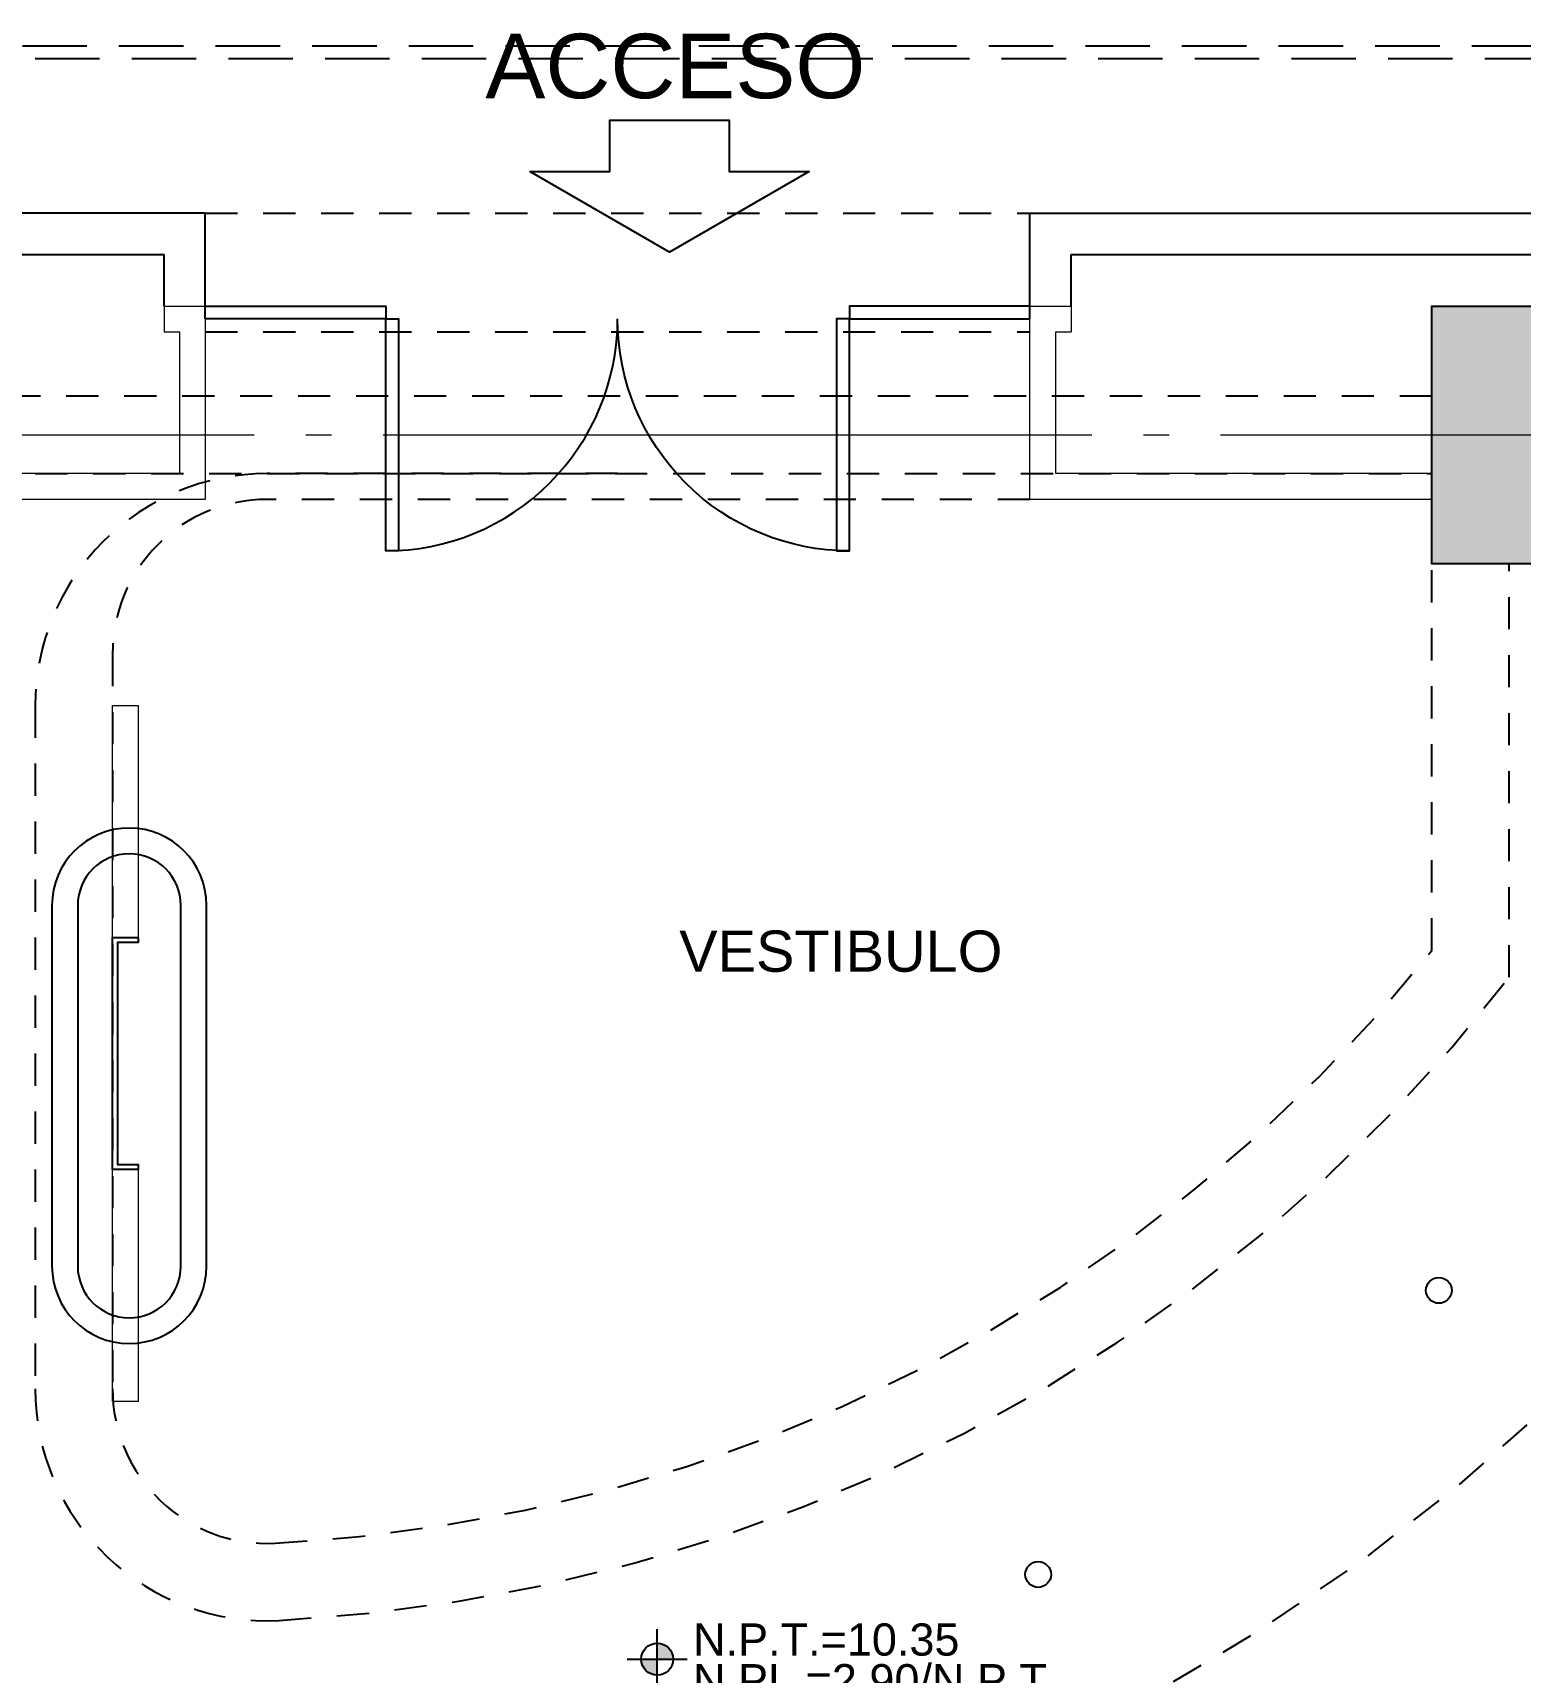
# Model space of a CAD drawing. Header units: metres. Extents: x -22.5 to 67.5, y 0 to 64.7.
# Drawn here: x 22.88 to 28.65, y 49.48 to 55.84 of the extents above; entities that cross this region are included whole.
import ezdxf

# ---------------------------------------------------------------- set-up
doc = ezdxf.new("R2010")
doc.units = ezdxf.units.M
for name, pattern in [('EJES630', [6.3, 5.5, -0.4, 0, -0.4]), ('XREF PB NEURO-ONCOLOGIA$0$CONJUNTO TLAHUAC$0$HIDDEN2', [0.1875, 0.125, -0.0625]), ('XREF PB NEURO-ONCOLOGIA$0$DASHED2', [0.375, 0.25, -0.125]), ('XREF PB NEURO-ONCOLOGIA$0$HIDDEN2', [0.1875, 0.125, -0.0625])]:
    doc.linetypes.add(name, pattern=pattern)
for name, color, linetype, lineweight in [('EJES', 11, 'EJES630', 0), ('XREF PB NEURO-ONCOLOGIA$0$MAMPARA MADERA', 24, 'Continuous', 13), ('XREF PB NEURO-ONCOLOGIA$0$MUROS DE TABLAROCA', 150, 'Continuous', 13)]:
    doc.layers.add(name, color=color, linetype=linetype, lineweight=lineweight)
for name, color, linetype in [('NIVELES', 9, 'Continuous'), ('TEXTO', 7, 'Continuous'), ('XREF PB NEURO-ONCOLOGIA$0$-CG-M-WALL', 7, 'Continuous'), ('XREF PB NEURO-ONCOLOGIA$0$CANCELES', 1, 'Continuous'), ('XREF PB NEURO-ONCOLOGIA$0$COLUMNAS', 6, 'Continuous'), ('XREF PB NEURO-ONCOLOGIA$0$CONTRAVENTEOS', 6, 'XREF PB NEURO-ONCOLOGIA$0$HIDDEN2'), ('XREF PB NEURO-ONCOLOGIA$0$LAMINA MULTIPERFORADA', 9, 'Continuous'), ('XREF PB NEURO-ONCOLOGIA$0$LAMPARAS 1', 112, 'Continuous'), ('XREF PB NEURO-ONCOLOGIA$0$Mobiliario Fijo', 40, 'Continuous'), ('XREF PB NEURO-ONCOLOGIA$0$NOVIDESA', 11, 'Continuous'), ('XREF PB NEURO-ONCOLOGIA$0$PROYECCIÓN', 8, 'XREF PB NEURO-ONCOLOGIA$0$CONJUNTO TLAHUAC$0$HIDDEN2'), ('XREF PB NEURO-ONCOLOGIA$0$VIDRIO', 145, 'Continuous')]:
    doc.layers.add(name, color=color, linetype=linetype)
doc.styles.add('100 LOCALES 25', font='arial.ttf', dxfattribs={"height": 0.25})
doc.styles.add('NIVELES', font='arial.ttf', dxfattribs={"height": 0.25})

# ---------------------------------------------------------------- blocks, each defined once
blk = doc.blocks.new('XREF PB NEURO-ONCOLOGIA$0$C-1')
at = {"layer": 'XREF PB NEURO-ONCOLOGIA$0$-CG-M-WALL', "true_color": 0x636466}
h = blk.add_hatch(color=251, dxfattribs=at)
h.dxf.hatch_style = 1
h.paths.add_polyline_path([(-0.5, -0.5), (-0.5, 0.5), (0.5, 0.5), (0.5, -0.5)])
blk.add_lwpolyline([(-0.5, -0.5), (-0.5, 0.5), (0.5, 0.5), (0.5, -0.5)], close=True)
blk = doc.blocks.new('XREF PB NEURO-ONCOLOGIA')
at = {"layer": 'XREF PB NEURO-ONCOLOGIA$0$CANCELES', "elevation": 0}
for points in [[(21.2517, 21.7162), (21.3017, 21.7162), (21.3017, 21.0162), (21.2517, 21.0162)], [(21.2517, 18.5162), (21.3017, 18.5162), (21.3017, 19.2162), (21.2517, 19.2162)]]:
    blk.add_lwpolyline(points, close=True, dxfattribs=at)
for points in [[(20.3517, 21.0162), (21.2517, 21.0162), (21.2517, 20.9662), (20.3517, 20.9662), (20.3517, 21.0162, 0.414214), (21.2517, 20.1162)], [(20.3517, 19.2162), (21.2517, 19.2162), (21.2517, 19.2662), (20.3517, 19.2662), (20.3517, 19.2162, -0.414214), (21.2517, 20.1162)]]:
    blk.add_lwpolyline(points, format="xyb", dxfattribs=at)
at = {"layer": 'XREF PB NEURO-ONCOLOGIA$0$CONTRAVENTEOS', "elevation": 0}
blk.add_lwpolyline([(20.9517, 16.9562), (20.9517, 23.2762), (20.6517, 23.2762), (20.6517, 16.9562)], close=True, dxfattribs=at)
at = {"layer": 'XREF PB NEURO-ONCOLOGIA$0$LAMINA MULTIPERFORADA', "linetype": 'XREF PB NEURO-ONCOLOGIA$0$DASHED2', "elevation": 0}
for points in [[(-0.7508, 60.8861), (17.0142, 60.8861), (17.0142, 26.9264), (22.3117, 26.9262), (22.3117, -3.0538), (-0.7508, -3.0538)], [(-0.7008, 60.8361), (16.9642, 60.8361), (16.9642, 26.8764), (22.2617, 26.8762), (22.2617, -3.0038), (-0.7008, -3.0038)]]:
    blk.add_lwpolyline(points, close=True, dxfattribs=at)
at = {"layer": 'XREF PB NEURO-ONCOLOGIA$0$LAMPARAS 1'}
for centre in [(16.3809, 18.4841, 0), (17.483, 16.9293, 0)]:
    blk.add_circle(centre, 0.05, dxfattribs=at)
at = {"layer": 'XREF PB NEURO-ONCOLOGIA$0$MAMPARA MADERA', "elevation": 0}
for points in [[(17.0517, 22.0764), (17.9517, 22.0764), (17.9517, 21.9764), (17.0517, 21.9764)], [(18.8517, 22.0764), (19.7517, 22.0764), (19.7517, 21.9764), (18.8517, 21.9764)]]:
    blk.add_lwpolyline(points, close=True, dxfattribs=at)
at = {"layer": 'XREF PB NEURO-ONCOLOGIA$0$Mobiliario Fijo', "transparency": 33554687}
for points in [[(18.9767, 21.7114, 1), (18.9767, 22.3114), (17.5767, 22.3114, 1), (17.5767, 21.7114)], [(18.9767, 21.8114, 1), (18.9767, 22.2114), (17.5767, 22.2114, 1), (17.5767, 21.8114)]]:
    blk.add_lwpolyline(points, format="xyb", close=True, dxfattribs=at)
at = {"layer": 'XREF PB NEURO-ONCOLOGIA$0$MUROS DE TABLAROCA'}
for p, q in [((21.3017, 21.8762), (21.2017, 21.8762)), ((21.3017, 18.3562), (21.2017, 18.3562))]:
    blk.add_line(p, q, dxfattribs=at)
for points in [[(21.2017, 21.8762), (21.2017, 21.8162), (20.6517, 21.8162), (20.6517, 23.2762)], [(21.3017, 21.8762), (21.3017, 21.7162), (20.5517, 21.7162), (20.5517, 23.1762)], [(20.5517, 16.9562), (20.5517, 18.5162), (21.3017, 18.5162), (21.3017, 18.3562)], [(20.6517, 16.9562), (20.6517, 18.4162), (21.2017, 18.4162), (21.2017, 18.3562)]]:
    blk.add_lwpolyline(points, dxfattribs=at)
at = {"layer": 'XREF PB NEURO-ONCOLOGIA$0$NOVIDESA'}
for p, q in [((21.3017, 21.8762, 0), (21.5017, 21.8762, 0)), ((21.3017, 21.7162, 0), (21.6617, 21.7162, 0)), ((21.3017, 18.5162, 0), (21.6617, 18.5162, 0)), ((21.3017, 18.3562, 0), (21.5017, 18.3562, 0))]:
    blk.add_line(p, q, dxfattribs=at)
at = {"layer": 'XREF PB NEURO-ONCOLOGIA$0$NOVIDESA', "elevation": 0}
for points in [[(21.6617, 21.7162), (21.6617, 26.2262), (16.3616, 26.2262)], [(16.2017, 26.0662), (21.5017, 26.0662), (21.5017, 21.8762)], [(21.6617, 18.5162), (21.6617, 14.6562)], [(21.5017, 18.3562), (21.5017, 14.8162)]]:
    blk.add_lwpolyline(points, dxfattribs=at)
at = {"layer": 'XREF PB NEURO-ONCOLOGIA$0$PROYECCIÓN'}
for p, q in [((21.2017, 21.7162, 0), (21.2017, 18.5162, 0)), ((21.6617, 21.7162, 0), (21.6617, 18.5162, 0))]:
    blk.add_line(p, q, dxfattribs=at)
at = {"layer": 'XREF PB NEURO-ONCOLOGIA$0$PROYECCIÓN', "elevation": 0}
for points in [[(15.0872, 23.1762, 0.256404), (17.4017, 16.1365, 0.256404)], [(20.6517, 20.1162), (20.6517, 21.4764, 0.414214), (19.7517, 22.3764), (17.1013, 22.3764, 0.429482), (16.2025, 21.4297, 0.218272), (18.6977, 16.6562), (20.3017, 16.6562)], [(20.5517, 18.5162), (20.5517, 21.4764, 0.414214), (19.9517, 22.0764), (17.1013, 22.0764, 0.429482), (16.5021, 21.4453, 0.213959), (18.8017, 16.9562), (20.3017, 16.9562)]]:
    blk.add_lwpolyline(points, format="xyb", dxfattribs=at)
at = {"layer": 'XREF PB NEURO-ONCOLOGIA$0$VIDRIO', "elevation": 0}
blk.add_lwpolyline([(17.9517, 21.9764), (17.9517, 22.0764), (18.8517, 22.0764), (18.8517, 21.9764), (18.8327, 21.9764), (18.8327, 22.0574), (17.9707, 22.0574), (17.9707, 21.9764)], close=True, dxfattribs=at)
at = {"layer": 'XREF PB NEURO-ONCOLOGIA$0$COLUMNAS'}
blk.add_blockref('XREF PB NEURO-ONCOLOGIA$0$C-1', (20.8017, 16.4562, 0), dxfattribs=at)
blk = doc.blocks.new('NPT')
h = blk.add_hatch(color=256)
h.paths.add_polyline_path([(0, 0.124), (0, 0), (0.124, 0, 0.414214)])
h.paths.add_polyline_path([(0, 0), (-0.124, 0, 0.414214), (0, -0.124)])
for p, q in [((0, -0.233), (0, 0.233)), ((-0.233, 0), (0.233, 0))]:
    blk.add_line(p, q)
blk.add_circle((0, 0), 0.124)
at = {"style": 'NIVELES'}
for p in [(0.278, 0.028), (0.278, -0.288)]:
    blk.add_attdef('NIVEL', p, '', height=0.25, dxfattribs=at)

msp = doc.modelspace()

# ---------------------------------------------------------------- block references
at = {"rotation": 90}
msp.add_blockref('XREF PB NEURO-ONCOLOGIA', (45.2634, 33.4734), dxfattribs=at)

# ---------------------------------------------------------------- next in the draw order: linework, layer by layer
msp.add_lwpolyline([(24.8061, 55.2966), (25.1172, 55.2966), (25.1172, 55.4966), (25.5794, 55.4966), (25.5794, 55.2966), (25.8904, 55.2966), (25.3483, 54.9836)], close=True)
at = {"layer": 'EJES', "ltscale": 0.5}
msp.add_line((20.9873, 54.2751, 0), (53.0106, 54.2751, 0), dxfattribs=at)

# ---------------------------------------------------------------- next in the draw order: block references
at = {"layer": 'NIVELES'}
ref = msp.add_blockref('NPT', (25.301, 49.5255), dxfattribs=dict(at, xscale=0.5, yscale=0.5, zscale=0.5))
ref.add_attrib('NIVEL', 'N.P.T.=10.35', (25.44, 49.5394), dxfattribs={"layer": '0', "height": 0.125, "style": 'NIVELES'})
ref.add_attrib('NIVEL', 'N.PL.=2.90/N.P.T.', (25.44, 49.3815), dxfattribs={"layer": '0', "height": 0.125, "style": 'NIVELES'})

# ---------------------------------------------------------------- next in the draw order: texts
at = {"layer": 'TEXTO', "width": 1.68208, "attachment_point": 1, "style": '100 LOCALES 25'}
for s, insert, char_height in [('\\pxqc;ACCESO', (24.5302, 55.8315, 0), 0.25), ('\\pxqc;VESTIBULO', (25.1723, 52.3525), 0.16)]:
    msp.add_mtext(s, dxfattribs=dict(at, insert=insert, char_height=char_height))

doc.saveas('drawing.dxf')
